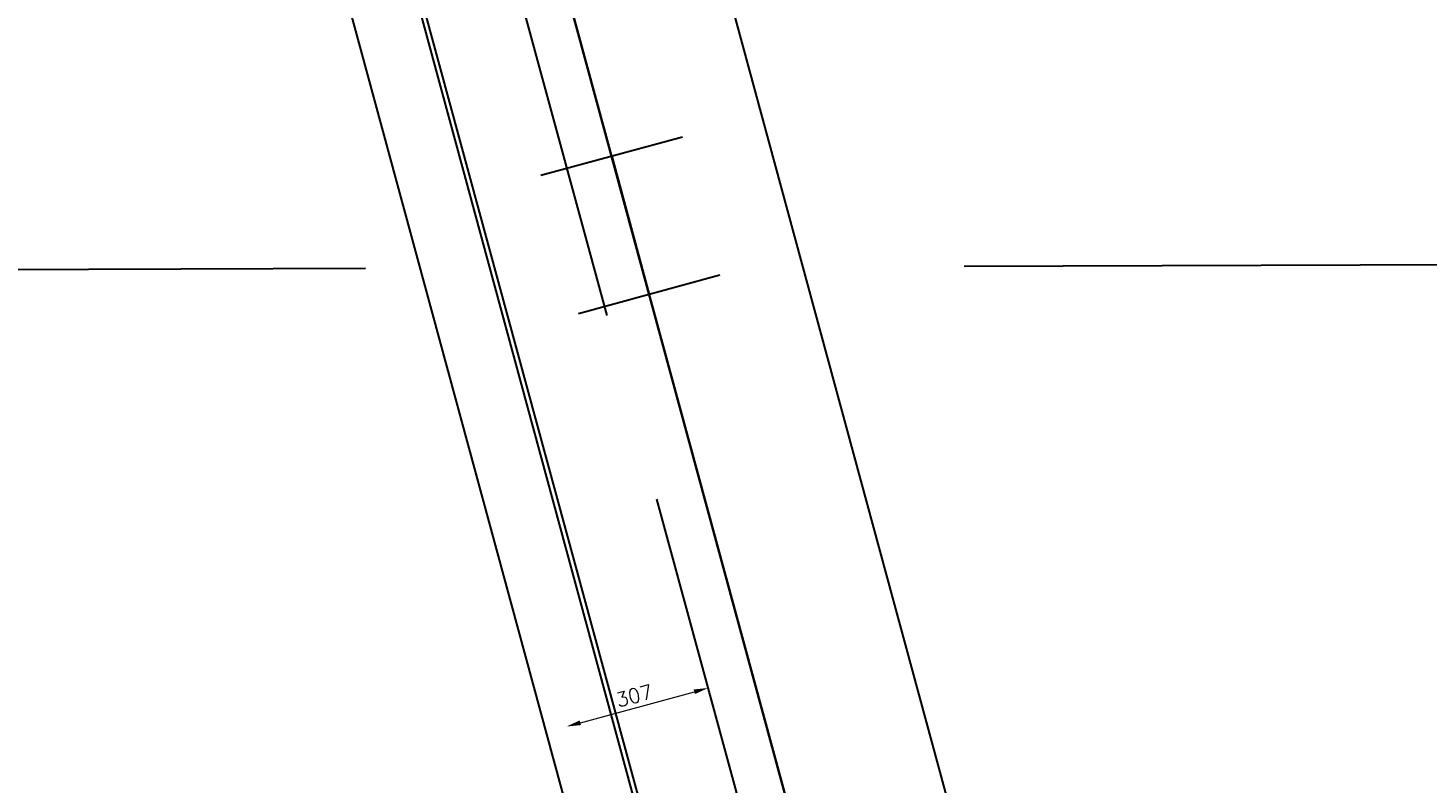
# Model space of a CAD drawing. Header units: metres. Extents: x -16741 to 19994, y 5629700 to 5668838.
# Drawn here: x 16700.407 to 16703.328, y 5649264.656 to 5649266.232 of the extents above; entities that cross this region are included whole.
import ezdxf

# ---------------------------------------------------------------- set-up
doc = ezdxf.new("R2010")
doc.units = ezdxf.units.M
for name, pattern in [('CB178108 - Hwy 560 Bridge Replacement Linework$0$HIDDEN2', [4.7625, 3.175, -1.5875]), ('CENTER2', [1.125, 0.75, -0.125, 0.125, -0.125]), ('DGN Style 4', [17.145521, 8.572761, -4.28638, 0, -4.28638]), ('HIDDEN2', [4.7625, 3.175, -1.5875])]:
    doc.linetypes.add(name, pattern=pattern)
for name, color, linetype in [('C-ROAD-CNTR', 1, 'CENTER2'), ('CB178108 - Hwy 560 Bridge Replacement Linework$0$S-BR-PRECAST', 21, 'Continuous'), ('S-BR-ABUTMENT-HDD-THIN', 67, 'HIDDEN2'), ('S-BR-PIER', 21, 'Continuous'), ('S-BR-PILE-HDD', 21, 'HIDDEN2'), ('S-BR-PRECAST', 21, 'Continuous')]:
    doc.layers.add(name, color=color, linetype=linetype)
doc.layers.add('S-BR-CEN-DGN4', color=1, linetype='DGN Style 4', lineweight=30)
doc.layers.add('S-BR-ELEVATIONS-NPLOT', color=8, linetype='Continuous', plot=False)
doc.layers.add('S-BR-NPLOT', color=250, linetype='Continuous', plot=False)
doc.styles.add('AT Text Standard', font='simplex.shx', dxfattribs={"oblique": 1e-05, "height": 3})
doc.dimstyles.new('AT Dim Standard (Millimeters)', dxfattribs={"dimtxt": 3, "dimasz": 3, "dimexe": 1.5, "dimexo": 1.5, "dimgap": 1, "dimtad": 1, "dimdec": 0, "dimlfac": 1000, "dimzin": 0, "dimdsep": 46, "dimtxsty": 'AT Text Standard', "dimcen": -1.5, "dimclrd": 256, "dimclre": 256, "dimclrt": 7, "dimaunit": 1, "dimadec": 3, "dimazin": 0, "dimtfac": 1, "dimtdec": 0, "dimtmove": 0, "dimatfit": 3, "dimfxl": 1, "dimtfill": 1, "dimtolj": 1, "dimtzin": 0, "dimlwd": 15, "dimlwe": 15, "dimarcsym": 0})

# ---------------------------------------------------------------- blocks, each defined once
blk = doc.blocks.new('*D67')
at = {"layer": 'Defpoints', "color": 0, "transparency": 16777216}
for p in [(-1.1772, 0), (0, 0), (6.0512, -0.8462)]:
    blk.add_point(p, dxfattribs=at)
at = {"layer": 'S-BR-NPLOT', "lineweight": 15, "transparency": 16777216}
for p, q in [((-0.075, 0), (-1.2522, 0)), ((-1.1772, -0.6962), (-1.1772, -0.15)), ((5.9762, -0.8462), (-1.2522, -0.8462))]:
    blk.add_line(p, q, dxfattribs=at)
at = {"layer": 'S-BR-NPLOT', "transparency": 16777216}
for points in [[(-1.2022, -0.15), (-1.1522, -0.15), (-1.1772, 0)], [(-1.2022, -0.6962), (-1.1522, -0.6962), (-1.1772, -0.8462)]]:
    blk.add_solid(points, dxfattribs=at)
at = {"layer": 'S-BR-NPLOT', "color": 8, "transparency": 16777216, "insert": (-1.3022, -0.4231), "char_height": 0.15, "attachment_point": 5, "rotation": 90, "style": 'AT Text Standard', "bg_fill": 3, "box_fill_scale": 1.1, "bg_fill_color": 256, "bg_fill_true_color": 13158600, "bg_fill_transparency": 0}
blk.add_mtext('\\A1;846', dxfattribs=at)
blk = doc.blocks.new('*D68')
at = {"layer": 'Defpoints', "color": 0, "transparency": 16777216}
for p in [(0, -0.215), (-0.6784, -0.8462), (6.0512, -0.8462)]:
    blk.add_point(p, dxfattribs=at)
at = {"layer": 'S-BR-NPLOT', "lineweight": 15, "transparency": 16777216}
for p, q in [((-0.075, -0.215), (-0.7534, -0.215)), ((-0.6784, -0.365), (-0.6784, -0.6962)), ((5.9762, -0.8462), (-0.7534, -0.8462))]:
    blk.add_line(p, q, dxfattribs=at)
at = {"layer": 'S-BR-NPLOT', "transparency": 16777216}
for points in [[(-0.7034, -0.365), (-0.6534, -0.365), (-0.6784, -0.215)], [(-0.7034, -0.6962), (-0.6534, -0.6962), (-0.6784, -0.8462)]]:
    blk.add_solid(points, dxfattribs=at)
at = {"layer": 'S-BR-NPLOT', "color": 8, "transparency": 16777216, "insert": (-0.8034, -0.5306), "char_height": 0.15, "attachment_point": 5, "rotation": 90, "style": 'AT Text Standard', "bg_fill": 3, "box_fill_scale": 1.1, "bg_fill_color": 256, "bg_fill_true_color": 13158600, "bg_fill_transparency": 0}
blk.add_mtext('\\A1;631', dxfattribs=at)
blk = doc.blocks.new('HP')
at = {"layer": 'S-BR-PILE-HDD', "ltscale": 0.1}
for p, q in [((-0.153, 0.1495), (0.153, 0.1495)), ((0, -0.1495), (0, 0.1495)), ((-0.153, -0.1495), (0.153, -0.1495))]:
    blk.add_line(p, q, dxfattribs=at)
blk = doc.blocks.new('*D261')
at = {"layer": 'Defpoints', "color": 0, "lineweight": 30, "transparency": 16777216}
for p in [(16701.8271, 5649264.8541), (16701.8271, 5649264.8541), (16701.5312, 5649264.7737)]:
    blk.add_point(p, dxfattribs=at)
at = {"layer": 'S-BR-ELEVATIONS-NPLOT', "lineweight": 15, "transparency": 16777216}
blk.add_line((16701.5601, 5649264.7816), (16701.7981, 5649264.8462), dxfattribs=at)
at = {"layer": 'S-BR-ELEVATIONS-NPLOT', "lineweight": 30, "transparency": 16777216}
for points in [[(16701.7968, 5649264.851), (16701.7994, 5649264.8414), (16701.8271, 5649264.8541)], [(16701.5588, 5649264.7864), (16701.5615, 5649264.7767), (16701.5312, 5649264.7737)]]:
    blk.add_solid(points, dxfattribs=at)
at = {"layer": 'S-BR-ELEVATIONS-NPLOT', "color": 8, "transparency": 16777216, "insert": (16701.6726, 5649264.838), "char_height": 0.03, "attachment_point": 5, "rotation": 15.1985, "style": 'AT Text Standard', "bg_fill": 3, "box_fill_scale": 1.1, "bg_fill_color": 256, "bg_fill_true_color": 13158600, "bg_fill_transparency": 0}
blk.add_mtext('\\A1;307', dxfattribs=at)
blk = doc.blocks.new('section')
at = {"layer": 'S-BR-NPLOT'}
dim = blk.add_linear_dim(base=(-1.1772, 0), p1=(6.0512, -0.8462), p2=(0, 0), angle=90, dimstyle='AT Dim Standard (Millimeters)', override={"dimclrt": 8}, dxfattribs=at)
dim.commit()
dim.dimension.update_dxf_attribs({"geometry": '*D67', "text_midpoint": (-1.3022, -0.4231)})
dim = blk.add_linear_dim(base=(-0.6784, -0.8462), p1=(0, -0.215), p2=(6.0512, -0.8462), angle=90, dimstyle='AT Dim Standard (Millimeters)', override={"dimclrt": 8}, dxfattribs=at)
dim.commit()
dim.dimension.update_dxf_attribs({"geometry": '*D68', "text_midpoint": (-0.8034, -0.5306)})

msp = doc.modelspace()

# ---------------------------------------------------------------- linework, layer by layer
at = {"layer": 'C-ROAD-CNTR', "lineweight": -3, "ltscale": 10}
msp.add_line((16623.6118, 5649265.462), (16812.6978, 5649266.117), dxfattribs=at)
at = {"layer": 'S-BR-ABUTMENT-HDD-THIN'}
msp.add_line((16702.6929, 5649263.2749), (16699.3494, 5649275.5824), dxfattribs=at)
at = {"layer": 'S-BR-CEN-DGN4', "linetype": 'DGN Style 4'}
msp.add_line((16702.9536, 5649261.0756), (16695.5342, 5649288.3865), dxfattribs=at)

# ---------------------------------------------------------------- next in the draw order: block references
at = {"layer": 'S-BR-NPLOT', "lineweight": -3, "xscale": -1, "rotation": 90.19847360786439}
msp.add_blockref('section', (16739.8634, 5649269.5647), dxfattribs=at)

# ---------------------------------------------------------------- next in the draw order: linework, layer by layer
at = {"layer": 'S-BR-ABUTMENT-HDD-THIN'}
for p, q in [((16701.9178, 5649263.7573), (16698.8367, 5649275.0987)), ((16701.8591, 5649263.9353), (16698.8294, 5649275.0876)), ((16701.7239, 5649263.8986), (16698.6943, 5649275.0509))]:
    msp.add_line(p, q, dxfattribs=at)
at = {"layer": 'S-BR-PRECAST', "linetype": 'HIDDEN2', "ltscale": 0.25}
msp.add_line((16702.2402, 5649263.3334), (16698.9284, 5649275.524), dxfattribs=at)

# ---------------------------------------------------------------- next in the draw order: block references
at = {"layer": 'S-BR-PIER', "rotation": 195.1984738825905}
msp.add_blockref('HP', (16701.6648, 5649265.8198), dxfattribs=at)

# ---------------------------------------------------------------- next in the draw order: dimensions: what is measured, and where the dimension line sits
at = {"layer": 'S-BR-ELEVATIONS-NPLOT'}
dim = msp.add_linear_dim(base=(16701.8271, 5649264.8541), p1=(16701.5312, 5649264.7737), p2=(16701.8271, 5649264.8541), angle=15.1985, dimstyle='AT Dim Standard (Millimeters)', override={"dimclrt": 8}, dxfattribs=at)
dim.commit()
dim.dimension.update_dxf_attribs({"geometry": '*D261', "text_midpoint": (16701.6726, 5649264.838)})

# ---------------------------------------------------------------- next in the draw order: linework, layer by layer
at = {"layer": 'CB178108 - Hwy 560 Bridge Replacement Linework$0$S-BR-PRECAST', "linetype": 'CB178108 - Hwy 560 Bridge Replacement Linework$0$HIDDEN2', "ltscale": 0.25}
msp.add_line((16702.2402, 5649263.3334), (16698.9284, 5649275.524), dxfattribs=at)

doc.saveas('drawing.dxf')
